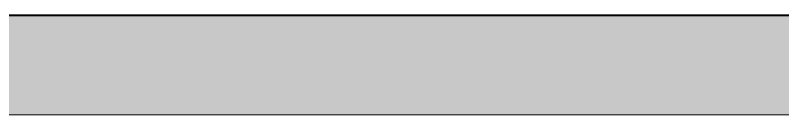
# Model space of a CAD drawing. Header units: millimetres. Extents: x 567392 to 582402, y 4512800 to 4518063.
# Drawn here: x 575470.4 to 575547.5, y 4514506.5 to 4514516.5 of the extents above; entities that cross this region are included whole.
import ezdxf

# ---------------------------------------------------------------- set-up
doc = ezdxf.new("R2010")
doc.units = ezdxf.units.MM
doc.layers.add('A-STRC-01', color=2, linetype='Continuous', lineweight=40)
doc.layers.add('a_8', color=8, linetype='Continuous', lineweight=0)

# ---------------------------------------------------------------- blocks, each defined once
blk = doc.blocks.new('A$C4A613EE6')
h = blk.add_hatch(color=256)
h.dxf.hatch_style = 1
h.paths.add_polyline_path([(0, -100), (100, -100), (100, -3950), (0, -3950)])
for p, q in [((0, -3950), (0, 0)), ((100, -698.64), (100, -1688.7))]:
    blk.add_line(p, q)
blk.add_lwpolyline([(0, -100), (100, -100), (100, -3950), (0, -3950)], close=True)

msp = doc.modelspace()

# ---------------------------------------------------------------- linework, layer by layer
at = {"layer": 'A-STRC-01'}
msp.add_lwpolyline([(575229.65, 4514516.52), (575614.65, 4514516.52)], dxfattribs=at)

# ---------------------------------------------------------------- block references
at = {"layer": 'a_8', "xscale": 0.09999999999999998, "yscale": 0.09999999999999998, "zscale": 0.09999999999999998, "rotation": 270}
msp.add_blockref('A$C4A613EE6', (575624.65, 4514516.52), dxfattribs=at)

doc.saveas('drawing.dxf')
